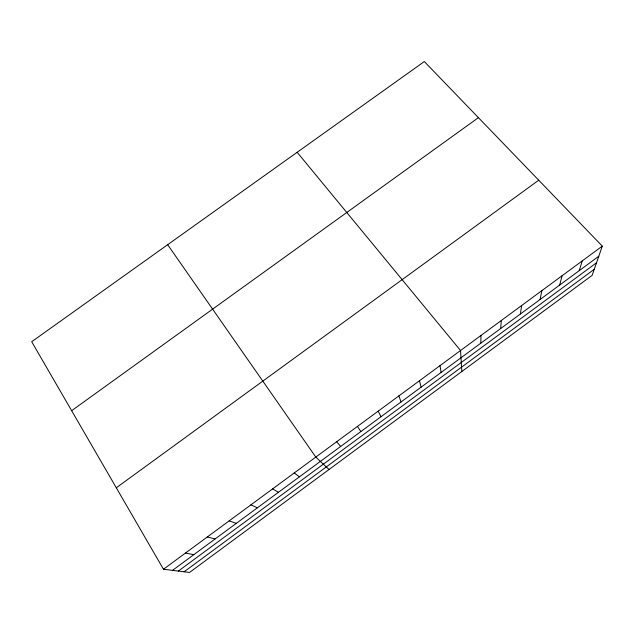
<?xml version="1.0" encoding="UTF-8"?>
<svg xmlns="http://www.w3.org/2000/svg" width="634" height="634" viewBox="0 0 634 634"><rect width="100%" height="100%" fill="white"/><g stroke="black" fill="none" stroke-linecap="round" stroke-linejoin="round"><path stroke-width="0.95" d="M480.841 343.152L480.96 335.473M500.638 328.563L501.336 320.479M520.379 314.012L521.647 305.517M540.065 299.51L541.896 290.61M559.695 285.046L562.089 275.735M579.27 270.623L582.226 260.915M602.3 246.135L592.14 275.362L189.526 572.454L163.477 569.245L31.7 341.718L424.32 61.546L602.3 246.135L163.477 569.245M172.503 570.362L598.789 256.239M178.336 571.076L596.507 262.785M184.122 571.789L594.256 269.284M116.299 487.792L538.734 180.199M71.65 410.697L478.416 117.647M185.445 553.078L193.822 554.655M207.334 536.95L215.069 538.987M229.167 520.886L236.26 523.375M250.921 504.862L257.388 507.81M272.612 488.885L278.445 492.293M294.239 472.964L299.446 476.816M329.038 469.509L315.795 457.09L167.661 244.7M336.662 441.732L340.64 446.463M297.164 152.279L460.53 350.523L461.837 371.508M357.457 426.413L360.841 431.572M378.197 411.149L380.986 416.728M398.873 395.925L401.076 401.932M419.486 380.741L421.103 387.176M440.036 365.612L441.074 372.459"/></g></svg>
